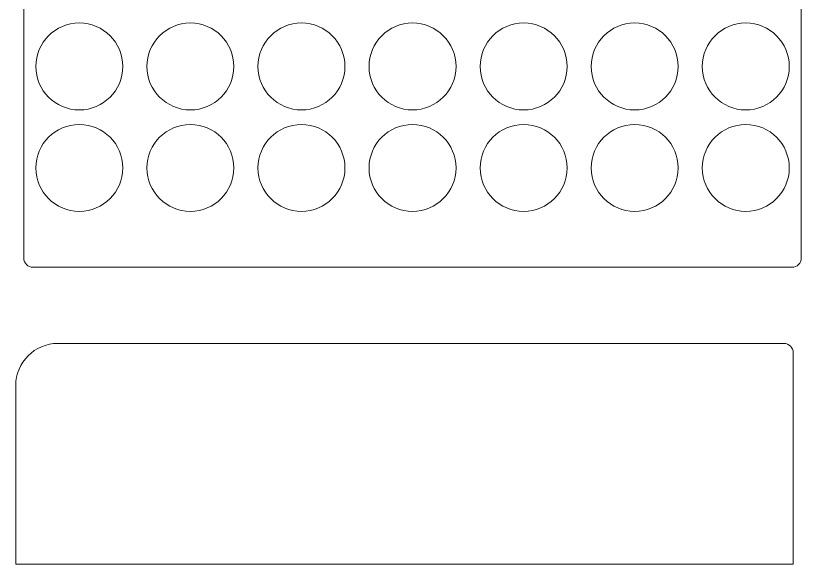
# Model space of a CAD drawing. Header units: millimetres. Extents: x -676 to 660, y -238 to 366.
# Drawn here: x -76.8 to 161, y 40.3 to 206.5 of the extents above; entities that cross this region are included whole.
import ezdxf

# ---------------------------------------------------------------- set-up
doc = ezdxf.new("R2010")
doc.units = ezdxf.units.MM
doc.header["$MEASUREMENT"] = 0
doc.layers.add('layer 1', color=7, linetype='Continuous')

msp = doc.modelspace()

# ---------------------------------------------------------------- linework, layer by layer
at = {"layer": 'layer 1', "color": 242, "lineweight": 20}
for centre in [(-57.5893, 191.1366), (-23.9573, 191.1366), (9.6747, 191.1366), (43.3067, 191.1366), (76.9387, 191.1366), (110.5707, 191.1366), (144.2027, 191.1366), (-57.5893, 160.3846), (-23.9573, 160.3846), (9.6747, 160.3846), (43.3067, 160.3846), (76.9387, 160.3846), (110.5707, 160.3846), (144.2027, 160.3846)]:
    msp.add_ellipse(centre, major_axis=(0, 13.1651), ratio=1, dxfattribs=at)
at = {"layer": 'layer 1', "color": 254, "lineweight": 20}
for points, knots in [([(-61.6584, 365.6892), (-61.6584, 365.6892), (158.2237, 365.6892), (158.2237, 365.6892), (158.2237, 365.6892), (159.7573, 365.6892), (161.012, 364.4345), (161.012, 362.9009), (161.012, 362.9009), (161.012, 362.9009), (161.012, 133.0603), (161.012, 133.0603), (161.012, 133.0603), (161.012, 131.5267), (159.7573, 130.272), (158.2237, 130.272), (158.2237, 130.272), (158.2237, 130.272), (-71.6169, 130.272), (-71.6169, 130.272), (-71.6169, 130.272), (-73.1505, 130.272), (-74.4052, 131.5267), (-74.4052, 133.0603), (-74.4052, 133.0603), (-74.4052, 133.0603), (-74.4052, 352.9424), (-74.4052, 352.9424), (-74.4052, 352.9424), (-74.4052, 359.9532), (-68.6692, 365.6892), (-61.6584, 365.6892)], [0, 0, 0, 0, 0.11111111, 0.11111111, 0.11111111, 0.11111111, 0.22222222, 0.22222222, 0.22222222, 0.22222222, 0.33333333, 0.33333333, 0.33333333, 0.33333333, 0.44444444, 0.44444444, 0.44444444, 0.44444444, 0.55555556, 0.55555556, 0.55555556, 0.55555556, 0.66666667, 0.66666667, 0.66666667, 0.66666667, 0.77777778, 0.77777778, 0.77777778, 0.77777778, 1, 1, 1, 1]), ([(-64.1009, 107.2043), (-64.1009, 107.2043), (155.7812, 107.2043), (155.7812, 107.2043), (155.7812, 107.2043), (157.3148, 107.2043), (158.5695, 105.9496), (158.5695, 104.416), (158.5695, 104.416), (158.5695, 104.416), (158.5695, 40.2837), (158.5695, 40.2837), (158.5695, 40.2837), (158.5695, 40.2837), (-76.8477, 40.2837), (-76.8477, 40.2837), (-76.8477, 40.2837), (-76.8477, 40.2837), (-76.8477, 94.4575), (-76.8477, 94.4575), (-76.8477, 94.4575), (-76.8477, 101.4683), (-71.1117, 107.2043), (-64.1009, 107.2043)], [0, 0, 0, 0, 0.14285714, 0.14285714, 0.14285714, 0.14285714, 0.28571429, 0.28571429, 0.28571429, 0.28571429, 0.42857143, 0.42857143, 0.42857143, 0.42857143, 0.57142857, 0.57142857, 0.57142857, 0.57142857, 0.71428571, 0.71428571, 0.71428571, 0.71428571, 1, 1, 1, 1])]:
    msp.add_open_spline(points, degree=3, knots=knots, dxfattribs=at)

doc.saveas('drawing.dxf')
